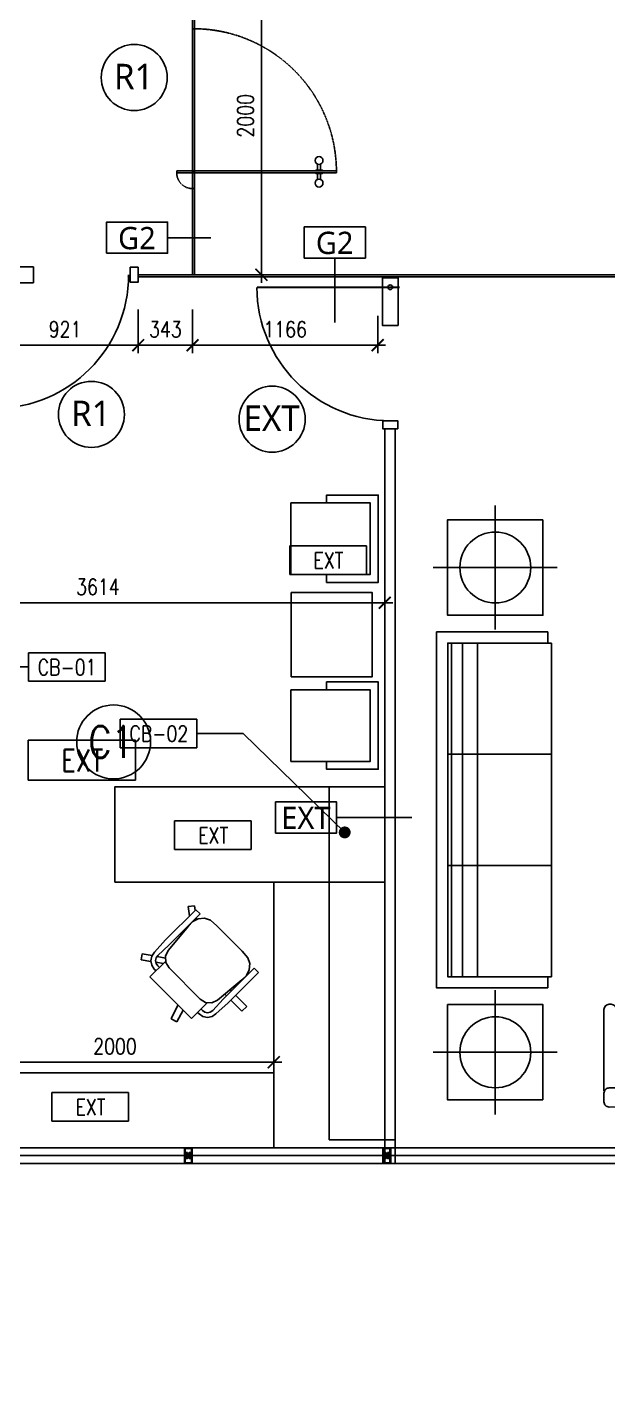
# Model space of a CAD drawing. Header units: millimetres. Extents: x 489570 to 664474, y -400689 to -233120.
# Drawn here: x 555119 to 558778, y -385814 to -377308 of the extents above; entities that cross this region are included whole.
import ezdxf
from ezdxf.enums import TextEntityAlignment as Align

# ---------------------------------------------------------------- set-up
doc = ezdxf.new("R2010")
doc.units = ezdxf.units.MM
doc.header["$LTSCALE"] = 10
doc.header["$MEASUREMENT"] = 0
doc.linetypes.add('HIDDEN', pattern=[0.375, 0.25, -0.125])
for name, color, linetype in [('01AFF', 3, 'Continuous'), ('02acp', 2, 'Continuous'), ('03AFP', 2, 'Continuous'), ('03APP', 7, 'Continuous'), ('06ADS', 6, 'Continuous'), ('06AFP', 7, 'Continuous'), ('07APP', 7, 'Continuous'), ('A-DOOR', 2, 'Continuous'), ('XREF BB LVL 3$0$X-WTC3-Level 3 segmented$0$DOOR', 2, 'Continuous'), ('XREF BB LVL 3$0$X-WTC3-Level 3 segmented$0$WAL', 7, 'Continuous'), ('XREF WTC3 FPPP MAY09 1$0$PAR-low', 8, 'Continuous'), ('XREF WTC3 FPPP MAY09 1$0$X-WTC3-Level 3 segmented$0$PAR-FUL', 2, 'Continuous')]:
    doc.layers.add(name, color=color, linetype=linetype)
doc.styles.add('DIM', font='ROMANS.shx', dxfattribs={"width": 0.8})
doc.styles.add('LUCIDA', font='l_10646.ttf')
doc.dimstyles.new('DIM 50', dxfattribs={"dimscale": 50, "dimtxt": 2, "dimasz": 1.5, "dimexe": 1, "dimexo": 1, "dimgap": 1, "dimtad": 1, "dimdec": 0, "dimzin": 0, "dimdsep": 46, "dimtxsty": 'DIM', "dimblk": 'ARCHTICK', "dimcen": 0.09, "dimdle": 1, "dimclrd": 9, "dimclre": 9, "dimclrt": 3, "dimadec": 0, "dimazin": 0, "dimtfac": 1, "dimtdec": 0, "dimtix": 1, "dimtmove": 2, "dimatfit": 3, "dimldrblk": 'DOT', "dimfxl": 2, "dimtolj": 1, "dimtzin": 0, "dimarcsym": 0})

# ---------------------------------------------------------------- blocks, each defined once
blk = doc.blocks.new('XREF WTC3 FPPP MAY09 1$0$SOFA3')
at = {"color": 0, "linetype": 'ByBlock'}
for p, q in [((1050, 723.3), (-1050, 723.3)), ((-1050, 723.3), (-1050, 700)), ((-350, 723.3), (-350, 70)), ((350, 723.3), (350, 70)), ((1050, 700), (1050, 723.3)), ((1050, 256.7), (-1050, 256.7)), ((1050, 163.3), (-1050, 163.3)), ((1050, 93.3), (-1050, 93.3))]:
    blk.add_line(p, q, dxfattribs=at)
blk.add_lwpolyline([(1120, 700), (1120, 0), (-1120, 0), (-1120, 700), (-1050, 700), (-1050, 70), (1050, 70), (1050, 700)], close=True, dxfattribs=at)
blk = doc.blocks.new('XREF WTC3 FPPP MAY09 1$0$SF1')
at = {"layer": '03AFP', "linetype": 'ByBlock'}
for p, q in [((-391.6, 631.7), (70.5, 315.3)), ((-391.6, 631.7), (70.5, 315.3)), ((129.7, 368.3), (-293.6, 658.2)), ((-730.6, 136.6), (-268.5, -179.8)), ((-296.5, -254.2), (-719.8, 35.6))]:
    blk.add_line(p, q, dxfattribs=at)
at = {"layer": '03AFP'}
for p, q in [((-345.6, 638.9), (-338.1, 649.8)), ((-720.7, 91), (-728.1, 80.1))]:
    blk.add_line(p, q, dxfattribs=at)
at = {"layer": '03AFP', "linetype": 'ByBlock'}
for points in [[(-502.8, 610.9), (-751.4, 247.8, 0.414214), (-730.6, 136.6)], [(-301.5, -157.1, 0.008705), (-299.9, -154.9), (35.9, 335.6, 0.008705), (37.4, 338)], [(37.4, 338, -0.008705), (35.9, 335.6), (39, 340.2, -0.008705), (37.4, 338)], [(37.4, 338, 0.008705), (39, 340.2), (35.9, 335.6, 0.008705), (37.4, 338)], [(-301.5, -157.1, -0.008705), (-303.1, -159.5), (-299.9, -154.9, -0.008705), (-301.5, -157.1)]]:
    blk.add_lwpolyline(points, format="xyb", dxfattribs=at)
blk.add_lwpolyline([(186.7, 329.3, -0.414214), (195, 284.9), (-195, -284.9, -0.414214), (-239.5, -293.2), (-285.7, -261.5, -0.414214), (-294, -217.1), (96, 352.6, -0.414214), (140.5, 361)], format="xyb", close=True, dxfattribs=at)
blk.add_arc((-436.8, 565.7), 80, 55.60335, 145.60335, dxfattribs=at)
at = {"layer": '03AFP'}
for centre, start, end in [((-319.2, 620.9), 145.60335, 235.60335), ((-311.7, 631.8), 55.60335, 145.60335), ((-694.3, 73), 55.60335, 145.60335), ((-701.7, 62.1), 145.60335, 235.60335)]:
    blk.add_arc(centre, 32, start, end, dxfattribs=at)
blk = doc.blocks.new('XREF WTC3 FPPP MAY09 1$0$CORN')
at = {"layer": '03AFP', "color": 1}
for p, q in [((0, -390.4), (0, 390.4)), ((-390.4, 0), (390.4, 0))]:
    blk.add_line(p, q, dxfattribs=at)
at = {"layer": '03AFP'}
blk.add_lwpolyline([(-300, -300), (300, -300), (300, 300), (-300, 300)], close=True, dxfattribs=at)
blk.add_circle((0, 0), 223.3, dxfattribs=at)
blk = doc.blocks.new('XREF WTC3 FPPP MAY09 1$0$X-WTC3-Level 3 segmented$0$FRAME')
at = {"color": 1}
blk.add_lwpolyline([(-36.6, 263.2), (-36.6, -36.8), (63.4, -36.8), (63.4, 263.2)], close=True, dxfattribs=at)
at = {"const_width": 13}
blk.add_lwpolyline([(-46.6, 23.2), (853.4, 24)], dxfattribs=at)
at = {"color": 1}
blk.add_circle((13.4, 23.2), 15, dxfattribs=at)
blk.add_arc((13.4, 23.2), 840, 0.05288, 90, dxfattribs=at)
blk = doc.blocks.new('XREF WTC3 FPPP MAY09 1$0$X-WTC3-Level 3 segmented$0$P non F')
at = {"rotation": 180}
blk.add_blockref('XREF WTC3 FPPP MAY09 1$0$X-WTC3-Level 3 segmented$0$FRAME', (0, 30), dxfattribs=at)
blk = doc.blocks.new('XREF BB LVL 3$0$X-WTC3-Level 3 segmented$0$fra2')
for points in [[(0.434, 0), (0, 0), (0, 0.5), (0.434, 0.5)], [(0.434, 0.501), (0.434, 0.46), (0.364, 0.41), (0.364, 0.355), (0.636, 0.355), (0.636, 0.41), (0.566, 0.46), (0.566, 0.5), (1, 0.5), (1, 0), (0.566, 0), (0.566, 0.04), (0.636, 0.09), (0.636, 0.145), (0.364, 0.145), (0.364, 0.09), (0.434, 0.04), (0.434, -0.001)]]:
    blk.add_lwpolyline(points)
blk.add_lwpolyline([(0.686, 0.305), (0.686, 0.45), (0.95, 0.45), (0.95, 0.05), (0.686, 0.05), (0.686, 0.195), (0.314, 0.195), (0.314, 0.05), (0.05, 0.05), (0.05, 0.45), (0.314, 0.45), (0.314, 0.305)], close=True)
blk = doc.blocks.new('K11')
for p, q in [((-96.8, 617.6), (-135.1, 606.1)), ((-134.8, 605.2), (-111.2, 526.1)), ((-96.8, 617.6), (-65.5, 526)), ((-186.2, 526.1), (-186.3, 382.5)), ((184.4, 525.9), (-186.2, 526.1)), ((184.3, 384.4), (184.4, 525.9)), ((-252, 449.5), (-268.2, 424.8)), ((-227.7, 465.6), (-252, 449.5)), ((-231.2, 428.2), (-241, 413.5)), ((-216.5, 437.9), (-231.2, 428.2)), ((-199.1, 471.2), (-227.7, 465.6)), ((-199.2, 441.3), (-216.5, 437.9)), ((-199.2, 441.3), (-186.3, 441.3)), ((-199.1, 471.2), (-186.2, 471.2)), ((199.7, 441.1), (184.3, 441.1)), ((199.7, 471), (184.4, 471)), ((223.2, 433.6), (184.8, 405.4)), ((199.7, 471), (228.3, 465.3)), ((199.7, 441.1), (217, 437.7)), ((217, 437.7), (231.7, 427.9)), ((228.3, 465.3), (252.5, 449.2)), ((231.7, 427.9), (241.5, 413.3)), ((299.5, 489.6), (248.3, 452)), ((252.5, 449.2), (268.7, 424.5)), ((323, 457.2), (269.5, 420.3)), ((323, 457.2), (299.5, 489.6)), ((-273.9, 396.3), (-279.3, 291.5)), ((-268.2, 424.8), (-273.9, 396.3)), ((-241, 413.5), (-244.3, 395.3)), ((-240.6, 299.3), (-244.3, 395.3)), ((-206.2, 364.7), (-219.8, 327.6)), ((-176.9, 390.8), (-206.2, 364.7)), ((-138.7, 399.8), (-176.9, 390.8)), ((139.1, 399.6), (-138.7, 399.8)), ((139.1, 399.6), (177.3, 390.6)), ((177.3, 390.6), (206.6, 364.4)), ((243.4, 402.4), (198.7, 371.5)), ((206.6, 364.4), (220.2, 327.4)), ((241, 299.1), (244.7, 395)), ((241.5, 413.3), (244.7, 395)), ((268.7, 424.5), (274.3, 396)), ((274.3, 396), (279.6, 291.2)), ((-279.2, 268.9), (-378.3, 268.9)), ((-378.3, 268.9), (-378.3, 225.8)), ((-279.3, 291.5), (-278.8, 22)), ((-240.8, 22), (-240.6, 299.3)), ((-225.2, 268.9), (-240.7, 268.9)), ((-219.8, 327.6), (-237.9, 129)), ((220.2, 327.4), (238.1, 128.7)), ((240.8, 21.7), (241, 299.1)), ((279.6, 291.2), (278.8, 21.7)), ((-378.3, 225.8), (-279.1, 225.7)), ((-240.7, 225.7), (-229.1, 225.7)), ((-237.9, 129), (-239.5, 89.2)), ((-239.5, 89.2), (-227.3, 51.6)), ((239.6, 88.9), (227.4, 51.4)), ((238.1, 128.7), (239.6, 88.9)), ((238.1, 128.7), (239.6, 88.9)), ((238.9, 107.6), (240.9, 106.1)), ((-278.8, 22), (-240.8, 22)), ((-227.3, 51.6), (-202.3, 21)), ((-202.3, 21), (-166.7, 3.7)), ((-166.7, 3.7), (-113.5, 0.1)), ((-113.5, 0.1), (113.5, -0.1)), ((166.7, 3.5), (113.5, -0.1)), ((202.3, 20.7), (166.7, 3.5)), ((227.4, 51.4), (202.3, 20.7)), ((240.8, 57), (231.5, 64.1)), ((278.8, 21.7), (240.8, 21.7)), ((302.2, 9.9), (278.8, 27.8)), ((279, 77.5), (326.7, 41.7)), ((326.7, 41.7), (302.2, 9.9))]:
    blk.add_line(p, q)
blk = doc.blocks.new('glass door 01')
at = {"layer": '03AFP'}
for p, q in [((-100890.3, -620575), (-100902.3, -620587)), ((-100890.3, -620587), (-100902.3, -620575)), ((-100890.3, -620587), (-100902.3, -620575)), ((-100890.3, -620575), (-100902.3, -620587))]:
    blk.add_line(p, q, dxfattribs=at)
at = {"layer": '03AFP', "color": 1}
for p, q in [((-100902.3, -620575), (-100890.3, -620587)), ((-100902.3, -620587), (-100890.3, -620575)), ((-100902.3, -620587), (-100890.3, -620575)), ((-100902.3, -620575), (-100890.3, -620587))]:
    blk.add_line(p, q, dxfattribs=at)
at = {"layer": '06ADS'}
for p, q in [((-100890.3, -620475), (-100902.3, -620475)), ((-100902.3, -621481), (-100902.3, -620475)), ((-100890.3, -621481), (-100890.3, -620475)), ((-101002.3, -620575), (-101002.3, -620587)), ((-101002.3, -620587), (-101002.3, -620575)), ((-100890.3, -620575), (-100902.3, -620575)), ((-100890.3, -620575), (-100902.3, -620575)), ((-100890.3, -620575), (-100902.3, -620575)), ((-100890.3, -620587), (-100902.3, -620587)), ((-100890.3, -620587), (-100902.3, -620587)), ((-100890.3, -620587), (-100902.3, -620587)), ((-99996.4, -620587), (-99996.4, -620575)), ((-99996.4, -620575), (-99996.4, -620587))]:
    blk.add_line(p, q, dxfattribs=at)
at = {"layer": '06ADS', "color": 8, "linetype": 'HIDDEN'}
blk.add_lwpolyline([(-99996.4, -620587), (-101002.3, -620587), (-101002.3, -620575), (-99996.4, -620575)], close=True, dxfattribs=at)
at = {"layer": '06ADS', "color": 1, "linetype": 'HIDDEN'}
for centre, radius, start, end in [((-100902.3, -620575), 100, 90, 180), ((-100896.3, -620581), 900, 269.61803, 359.61803)]:
    blk.add_arc(centre, radius, start, end, dxfattribs=at)
at = {"layer": 'A-DOOR', "linetype": 'ByBlock'}
for p, q in [((-100944.4, -621361.4), (-100907.3, -621361.4)), ((-100848.2, -621361.4), (-100885.3, -621361.4)), ((-100944.4, -621381.4), (-100907.3, -621381.4)), ((-100848.2, -621381.4), (-100885.3, -621381.4))]:
    blk.add_line(p, q, dxfattribs=at)
at = {"layer": 'A-DOOR', "color": 1}
for points in [[(-100902.3, -621351.4), (-100907.3, -621351.4), (-100907.3, -621371.4), (-100907.3, -621391.4), (-100902.3, -621391.4)], [(-100890.3, -621391.4), (-100885.3, -621391.4), (-100885.3, -621371.4), (-100885.3, -621351.4), (-100890.3, -621351.4)]]:
    blk.add_lwpolyline(points, dxfattribs=at)
at = {"layer": 'A-DOOR', "linetype": 'ByBlock'}
for centre in [(-100967.3, -621371.4), (-100825.3, -621371.4)]:
    blk.add_circle(centre, 25, dxfattribs=at)
blk = doc.blocks.new('_ARCHTICK')
at = {"color": 0, "linetype": 'ByBlock', "const_width": 0.15}
blk.add_lwpolyline([(-0.5, -0.5), (0.5, 0.5)], dxfattribs=at)
blk = doc.blocks.new('*D475')
at = {"layer": '03AFP', "color": 9, "lineweight": -2, "transparency": 16777216}
for p, q in [((554672.9, -383838.4), (554672.9, -383771.5)), ((556672.9, -383838.4), (556672.9, -383771.5)), ((554622.9, -383821.5), (556722.9, -383821.5))]:
    blk.add_line(p, q, dxfattribs=at)
at = {"layer": 'Defpoints', "color": 0, "transparency": 16777216}
for p in [(556672.9, -383821.5), (554672.9, -383888.4), (556672.9, -383888.4)]:
    blk.add_point(p, dxfattribs=at)
at = {"layer": '03AFP', "color": 9, "lineweight": -2, "transparency": 16777216, "xscale": 75, "yscale": 75, "zscale": 75, "rotation": 180}
blk.add_blockref('_ARCHTICK', (554672.9, -383821.5), dxfattribs=at)
at = {"layer": '03AFP', "color": 9, "lineweight": -2, "transparency": 16777216, "xscale": 75, "yscale": 75, "zscale": 75}
blk.add_blockref('_ARCHTICK', (556672.9, -383821.5), dxfattribs=at)
at = {"layer": '03AFP', "color": 3, "transparency": 16777216, "insert": (555672.9, -383721.5), "char_height": 100, "attachment_point": 5, "style": 'DIM'}
blk.add_mtext('\\A1;2000', dxfattribs=at)
blk = doc.blocks.new('_DOT')
at = {"color": 0, "linetype": 'ByBlock'}
blk.add_line((-0.5, 0), (-1, 0), dxfattribs=at)
at = {"color": 0, "linetype": 'ByBlock', "const_width": 0.5}
blk.add_lwpolyline([(-0.25, 0, 1), (0.25, 0, 1)], format="xyb", close=True, dxfattribs=at)
blk = doc.blocks.new('dot')
at = {"color": 2, "lineweight": -2}
for p, q in [((0, -20.65), (0, 20.65)), ((-20.65, 0), (20.65, 0))]:
    blk.add_line(p, q, dxfattribs=at)
at = {"const_width": 10}
blk.add_lwpolyline([(5, 0, 1), (-5, 0, 1)], format="xyb", close=True, dxfattribs=at)
blk = doc.blocks.new('Furn-Code')
at = {"color": 1}
for p, q in [((1138, 450), (-69, 450)), ((-69, 450), (-69, 0)), ((1138, 0), (1138, 450)), ((-69, 0), (1138, 0))]:
    blk.add_line(p, q, dxfattribs=at)
blk = doc.blocks.new('Par-Code')
at = {"color": 1}
blk.add_lwpolyline([(-50, 280), (-50, 0), (500, 0), (500, 280)], close=True, dxfattribs=at)
at = {"style": 'LUCIDA'}
blk.add_attdef('P2', text='', height=200, dxfattribs=at).set_placement((223, 143), align=Align.MIDDLE)
blk = doc.blocks.new('*D1427')
at = {"layer": '03APP', "color": 9, "lineweight": -2, "transparency": 16777216}
for p, q in [((556595, -376816.6), (556595, -378917)), ((556220.1, -376866.6), (556645, -376866.6)), ((556220.1, -378867), (556645, -378867))]:
    blk.add_line(p, q, dxfattribs=at)
at = {"layer": 'Defpoints', "color": 0, "transparency": 16777216}
for p in [(556170.1, -376866.6), (556170.1, -378867), (556595, -378867)]:
    blk.add_point(p, dxfattribs=at)
at = {"layer": '03APP', "color": 9, "lineweight": -2, "transparency": 16777216, "xscale": 75, "yscale": 75, "zscale": 75}
for p, rotation in [((556595, -376866.6), 90), ((556595, -378867), 270)]:
    blk.add_blockref('_ARCHTICK', p, dxfattribs=dict(at, rotation=rotation))
at = {"layer": '03APP', "color": 3, "transparency": 16777216, "insert": (556495, -377866.8), "char_height": 100, "attachment_point": 5, "rotation": 90, "style": 'DIM'}
blk.add_mtext('\\A1;2000', dxfattribs=at)
blk = doc.blocks.new('*D1429')
at = {"layer": '03APP', "color": 9, "lineweight": -2, "transparency": 16777216}
for p, q in [((553757.9, -380705.1), (553757.9, -380980.8)), ((557372.2, -380709.2), (557372.2, -380980.8)), ((557422.2, -380930.8), (553707.9, -380930.8))]:
    blk.add_line(p, q, dxfattribs=at)
at = {"layer": 'Defpoints', "color": 0, "transparency": 16777216}
for p in [(553757.9, -380655.1), (557372.2, -380659.2), (553757.9, -380930.8)]:
    blk.add_point(p, dxfattribs=at)
at = {"layer": '03APP', "color": 9, "lineweight": -2, "transparency": 16777216, "xscale": 75, "yscale": 75, "zscale": 75, "rotation": 180}
blk.add_blockref('_ARCHTICK', (553757.9, -380930.8), dxfattribs=at)
at = {"layer": '03APP', "color": 9, "lineweight": -2, "transparency": 16777216, "xscale": 75, "yscale": 75, "zscale": 75}
blk.add_blockref('_ARCHTICK', (557372.2, -380930.8), dxfattribs=at)
at = {"layer": '03APP', "color": 3, "transparency": 16777216, "insert": (555565, -380830.8), "char_height": 100, "attachment_point": 5, "style": 'DIM'}
blk.add_mtext('\\A1;3614', dxfattribs=at)
blk = doc.blocks.new('Door-Code')
at = {"color": 1}
blk.add_circle((0, 0), 325, dxfattribs=at)
at = {"style": 'LUCIDA'}
blk.add_attdef('D2', text='', height=250, dxfattribs=at).set_placement((-5, 10), align=Align.MIDDLE)
blk = doc.blocks.new('*D1492')
at = {"layer": '03APP', "color": 9, "lineweight": -2, "transparency": 16777216}
for p, q in [((554897.8, -379085.5), (554897.8, -379360.4)), ((555818.8, -379086.2), (555818.8, -379360.4)), ((555868.8, -379310.4), (554847.8, -379310.4))]:
    blk.add_line(p, q, dxfattribs=at)
at = {"layer": 'Defpoints', "color": 0, "transparency": 16777216}
for p in [(554897.8, -379035.5), (555818.8, -379036.2), (554897.8, -379310.4)]:
    blk.add_point(p, dxfattribs=at)
at = {"layer": '03APP', "color": 9, "lineweight": -2, "transparency": 16777216, "xscale": 75, "yscale": 75, "zscale": 75, "rotation": 180}
blk.add_blockref('_ARCHTICK', (554897.8, -379310.4), dxfattribs=at)
at = {"layer": '03APP', "color": 9, "lineweight": -2, "transparency": 16777216, "xscale": 75, "yscale": 75, "zscale": 75}
blk.add_blockref('_ARCHTICK', (555818.8, -379310.4), dxfattribs=at)
at = {"layer": '03APP', "color": 3, "transparency": 16777216, "insert": (555358.3, -379210.4), "char_height": 100, "attachment_point": 5, "style": 'DIM'}
blk.add_mtext('\\A1;921', dxfattribs=at)
blk = doc.blocks.new('*D1493')
at = {"layer": '03APP', "color": 9, "lineweight": -2, "transparency": 16777216}
for p, q in [((555818.8, -379086.2), (555818.8, -379360.4)), ((556161.6, -379085.9), (556161.6, -379360.4)), ((555768.8, -379310.4), (556211.6, -379310.4))]:
    blk.add_line(p, q, dxfattribs=at)
at = {"layer": 'Defpoints', "color": 0, "transparency": 16777216}
for p in [(555818.8, -379036.2), (556161.6, -379035.9), (556161.6, -379310.4)]:
    blk.add_point(p, dxfattribs=at)
at = {"layer": '03APP', "color": 9, "lineweight": -2, "transparency": 16777216, "xscale": 75, "yscale": 75, "zscale": 75, "rotation": 180}
blk.add_blockref('_ARCHTICK', (555818.8, -379310.4), dxfattribs=at)
at = {"layer": '03APP', "color": 9, "lineweight": -2, "transparency": 16777216, "xscale": 75, "yscale": 75, "zscale": 75}
blk.add_blockref('_ARCHTICK', (556161.6, -379310.4), dxfattribs=at)
at = {"layer": '03APP', "color": 3, "transparency": 16777216, "insert": (555990.2, -379210.4), "char_height": 100, "attachment_point": 5, "style": 'DIM'}
blk.add_mtext('\\A1;343', dxfattribs=at)
blk = doc.blocks.new('*D1494')
at = {"layer": '03APP', "color": 9, "lineweight": -2, "transparency": 16777216}
for p, q in [((556161.6, -379085.9), (556161.6, -379360.4)), ((557327.4, -379126.2), (557327.4, -379360.4)), ((557377.4, -379310.4), (556111.6, -379310.4))]:
    blk.add_line(p, q, dxfattribs=at)
at = {"layer": 'Defpoints', "color": 0, "transparency": 16777216}
for p in [(556161.6, -379035.9), (557327.4, -379076.2), (556161.6, -379310.4)]:
    blk.add_point(p, dxfattribs=at)
at = {"layer": '03APP', "color": 9, "lineweight": -2, "transparency": 16777216, "xscale": 75, "yscale": 75, "zscale": 75, "rotation": 180}
blk.add_blockref('_ARCHTICK', (556161.6, -379310.4), dxfattribs=at)
at = {"layer": '03APP', "color": 9, "lineweight": -2, "transparency": 16777216, "xscale": 75, "yscale": 75, "zscale": 75}
blk.add_blockref('_ARCHTICK', (557327.4, -379310.4), dxfattribs=at)
at = {"layer": '03APP', "color": 3, "transparency": 16777216, "insert": (556744.5, -379210.4), "char_height": 100, "attachment_point": 5, "style": 'DIM'}
blk.add_mtext('\\A1;1166', dxfattribs=at)

msp = doc.modelspace()

# ---------------------------------------------------------------- linework, layer by layer
for p, q in [((557372.9, -379835.5), (557372.9, -384459.2)), ((557436.9, -379835.5), (557436.9, -384459.2))]:
    msp.add_line(p, q)
at = {"layer": '02acp', "color": 5}
msp.add_circle((555664.1, -381806.3), 232.6, dxfattribs=at)
at = {"layer": '03AFP'}
for points in [[(557280.7, -380752.7), (557280.7, -380302.7), (556780.7, -380302.7), (556780.7, -380752.7), (557280.7, -380752.7), (557280.7, -380302.7), (557005.7, -380302.7), (557005.7, -380252.7), (557330.7, -380252.7), (557330.7, -380802.7), (557005.7, -380802.7), (557005.7, -380752.7), (557280.7, -380752.7)], [(556783.5, -381396), (557293.4, -381396), (557293.4, -380866.8), (556783.5, -380866.8)], [(557280.7, -381928.6), (557280.7, -381478.6), (556780.7, -381478.6), (556780.7, -381928.6), (557280.7, -381928.6), (557280.7, -381478.6), (557005.7, -381478.6), (557005.7, -381428.6), (557330.7, -381428.6), (557330.7, -381978.6), (557005.7, -381978.6), (557005.7, -381928.6), (557280.7, -381928.6)], [(555672.9, -382688.4), (557372.9, -382688.4), (557372.9, -382088.4), (555672.9, -382088.4)], [(556672.9, -382688.4), (557372.9, -382688.4), (557372.9, -384359.2), (556672.9, -384359.2)], [(554672.9, -383888.4), (556672.9, -383888.4), (556672.9, -384359.2), (554672.9, -384359.2)]]:
    msp.add_lwpolyline(points, close=True, dxfattribs=at)
at = {"layer": '03AFP', "color": 1, "linetype": 'HIDDEN'}
msp.add_lwpolyline([(557022.9, -382088.4), (557372.9, -382088.4), (557372.9, -384309.2), (557022.9, -384309.2)], close=True, dxfattribs=at)
at = {"layer": '03APP'}
for p, q in [((556276.9, -378634), (556004.5, -378634)), ((557057.6, -378761.8), (557057.6, -379168)), ((557069.1, -382281.6), (557541.8, -382281.6))]:
    msp.add_line(p, q, dxfattribs=at)
at = {"layer": '06ADS'}
for p, q in [((556161.6, -378867), (556161.6, -376873.3)), ((556173.6, -378867), (556173.6, -376867.6)), ((555751.8, -378879), (555751.7, -378879)), ((559406.9, -378867), (555818.8, -378867)), ((559406.9, -378879), (555818.8, -378879))]:
    msp.add_line(p, q, dxfattribs=at)
at = {"layer": '07APP'}
msp.add_lwpolyline([(557436.9, -384309.2), (557372.9, -384309.2), (557372.9, -384359.2), (557436.9, -384359.2)], close=True, dxfattribs=at)
at = {"layer": 'XREF BB LVL 3$0$X-WTC3-Level 3 segmented$0$DOOR'}
for p, q in [((556109.7, -384359.2), (553685, -384359.2)), ((556159.7, -384359.2), (557360.2, -384359.2)), ((557410.2, -384359.2), (559860.2, -384359.2)), ((556109.7, -384459.2), (553685, -384459.2)), ((556159.7, -384459.2), (557360.2, -384459.2)), ((557410.2, -384459.2), (559860.2, -384459.2))]:
    msp.add_line(p, q, dxfattribs=at)
at = {"layer": 'XREF BB LVL 3$0$X-WTC3-Level 3 segmented$0$DOOR', "color": 4}
for p, q in [((556124.2, -384409.2), (553670.5, -384409.2)), ((556145.2, -384409.2), (557374.7, -384409.2)), ((557395.7, -384409.2), (559874.7, -384409.2))]:
    msp.add_line(p, q, dxfattribs=at)
at = {"layer": 'XREF BB LVL 3$0$X-WTC3-Level 3 segmented$0$WAL'}
for radius, end in [(9310, 0.55389), (10120, 0.50955)]:
    msp.add_arc((550509.7, -385649.2), radius, 270, end, dxfattribs=at)
at = {"layer": 'XREF WTC3 FPPP MAY09 1$0$X-WTC3-Level 3 segmented$0$PAR-FUL'}
for points in [[(555768.8, -378914), (555818.8, -378914), (555818.8, -378820), (555768.8, -378820)], [(557359.9, -379785.5), (557359.9, -379835.5), (557453.9, -379835.5), (557453.9, -379785.5)]]:
    msp.add_lwpolyline(points, close=True, dxfattribs=at)

# ---------------------------------------------------------------- block references
at = {"layer": '01AFF'}
ref = msp.add_blockref('Furn-Code', (555165.3, -382046.9), dxfattribs=dict(at, xscale=0.5599999999999999, yscale=0.5599999999999999, zscale=0.5599999999999999))
ref.add_attrib('CTR.01', 'EXT', dxfattribs={"layer": '0', "height": 140, "style": 'DIM', "width": 0.8}).set_placement((555467.1, -381923.1), align=Align.MIDDLE)
at = {"layer": '03AFP', "xscale": -1, "rotation": 90}
msp.add_blockref('XREF WTC3 FPPP MAY09 1$0$CORN', (558068.3, -380708.8), dxfattribs=at)
at = {"layer": '03AFP'}
for name, p, rotation in [('XREF WTC3 FPPP MAY09 1$0$SOFA3', (557698.7, -382234), 270), ('K11', (556394.7, -383043.5), 135.0322052340918), ('XREF WTC3 FPPP MAY09 1$0$CORN', (558068.3, -383759.2), 90)]:
    msp.add_blockref(name, p, dxfattribs=dict(at, rotation=rotation))
at = {"layer": '03APP', "xscale": 0.64, "yscale": 0.64, "zscale": 0.64}
for p, values in [((555794.1, -377626), {'D2': 'R1'}), ((555524.5, -379745.5), {'D2': 'R1'}), ((556662.8, -379775.7), {'D2': 'EXT'})]:
    msp.add_blockref('Door-Code', p, dxfattribs=at).add_auto_attribs(values)
at = {"layer": '03APP'}
ref = msp.add_blockref('Par-Code', (555654.5, -378536), dxfattribs=dict(at, xscale=-0.7, yscale=0.7, zscale=0.7, rotation=180))
ref.add_attrib('P2', 'G2', dxfattribs={"layer": '0', "height": 140, "style": 'LUCIDA'}).set_placement((555810.8, -378636.3), align=Align.MIDDLE)
ref = msp.add_blockref('Par-Code', (556900.1, -378565.8), dxfattribs=dict(at, xscale=-0.7, yscale=0.7, zscale=0.7, rotation=180))
ref.add_attrib('P2', 'G2', dxfattribs={"layer": '0', "height": 140, "style": 'LUCIDA'}).set_placement((557056.5, -378666.2), align=Align.MIDDLE)
ref = msp.add_blockref('Par-Code', (556719.1, -382183.6), dxfattribs=dict(at, xscale=-0.7, yscale=0.7, zscale=0.7, rotation=180))
ref.add_attrib('P2', 'EXT', dxfattribs={"layer": '0', "height": 140, "style": 'LUCIDA'}).set_placement((556875.4, -382283.9), align=Align.MIDDLE)
at = {"layer": '06ADS', "rotation": 90}
msp.add_blockref('XREF WTC3 FPPP MAY09 1$0$X-WTC3-Level 3 segmented$0$P non F', (554925.6, -378853.6), dxfattribs=at)
at = {"layer": '06ADS'}
msp.add_blockref('XREF WTC3 FPPP MAY09 1$0$X-WTC3-Level 3 segmented$0$P non F', (557420.3, -378952.3), dxfattribs=at)
at = {"layer": '06AFP'}
ref = msp.add_blockref('Furn-Code', (556801.6, -380752.7), dxfattribs=dict(at, xscale=0.4, yscale=0.4, zscale=0.4))
ref.add_attrib('CTR.01', 'EXT', dxfattribs={"layer": '0', "height": 100, "style": 'DIM', "width": 0.8}).set_placement((557017.2, -380664.3), align=Align.MIDDLE)
ref = msp.add_blockref('Furn-Code', (555155.7, -381424.7), dxfattribs=dict(at, xscale=0.4, yscale=0.4, zscale=0.4))
ref.add_attrib('CTR.01', 'CB-01', dxfattribs={"layer": '0', "height": 100, "style": 'DIM', "width": 0.8}).set_placement((555371.3, -381336.3), align=Align.MIDDLE)
ref = msp.add_blockref('Furn-Code', (555733.4, -381842.5), dxfattribs=dict(at, xscale=0.4, yscale=0.4, zscale=0.4))
ref.add_attrib('CTR.01', 'CB-02', dxfattribs={"layer": '0', "height": 100, "style": 'DIM', "width": 0.8}).set_placement((555949, -381754.1), align=Align.MIDDLE)
ref = msp.add_blockref('Furn-Code', (556076.2, -382483.2), dxfattribs=dict(at, xscale=0.4, yscale=0.4, zscale=0.4))
ref.add_attrib('CTR.01', 'EXT', dxfattribs={"layer": '0', "height": 100, "style": 'DIM', "width": 0.8}).set_placement((556291.8, -382394.8), align=Align.MIDDLE)
ref = msp.add_blockref('Furn-Code', (555303.3, -384192.7), dxfattribs=dict(at, xscale=0.4, yscale=0.4, zscale=0.4))
ref.add_attrib('CTR.01', 'EXT', dxfattribs={"layer": '0', "height": 100, "style": 'DIM', "width": 0.8}).set_placement((555518.9, -384104.3), align=Align.MIDDLE)
at = {"layer": '07APP', "lineweight": 30, "rotation": 90}
msp.add_blockref('glass door 01', (-64413.4, -277322.8), dxfattribs=at)
at = {"layer": 'XREF BB LVL 3$0$X-WTC3-Level 3 segmented$0$DOOR', "xscale": -100, "yscale": 100, "zscale": 100, "rotation": 270}
for p in [(556109.7, -384459.2), (557359.7, -384459.2)]:
    msp.add_blockref('XREF BB LVL 3$0$X-WTC3-Level 3 segmented$0$fra2', p, dxfattribs=at)
at = {"layer": 'XREF WTC3 FPPP MAY09 1$0$PAR-low', "rotation": 304.3966516939026}
msp.add_blockref('XREF WTC3 FPPP MAY09 1$0$SF1', (559130.1, -384103.3), dxfattribs=at)

# ---------------------------------------------------------------- texts
at = {"layer": '02acp', "color": 4, "insert": (555646.8, -381806.3), "char_height": 200, "width": 2218.307, "attachment_point": 5, "style": 'DIM'}
msp.add_mtext('C1', dxfattribs=at)

# ---------------------------------------------------------------- dimensions: what is measured, and where the dimension line sits
at = {"layer": '03AFP'}
dim = msp.add_linear_dim(base=(556672.9, -383821.5), p1=(554672.9, -383888.4), p2=(556672.9, -383888.4), dimstyle='DIM 50', override={"dimldrblk": 'dot'}, dxfattribs=at)
dim.commit()
dim.dimension.update_dxf_attribs({"geometry": '*D475', "text_midpoint": (555672.9, -383721.5)})
at = {"layer": '03APP'}
dim = msp.add_aligned_dim(p1=(556170.1, -376866.6), p2=(556170.1, -378867), distance=424.9, dimstyle='DIM 50', dxfattribs=at)
dim.commit()
dim.dimension.update_dxf_attribs({"geometry": '*D1427', "text_midpoint": (556495, -377866.8)})
for base, p1, p2, picture, middle in [((554897.8, -379310.4), (555818.8, -379036.2), (554897.8, -379035.5), '*D1492', (555358.3, -379210.4)), ((556161.6, -379310.4), (557327.4, -379076.2), (556161.6, -379035.9), '*D1494', (556744.5, -379210.4)), ((553757.9, -380930.8), (557372.2, -380659.2), (553757.9, -380655.1), '*D1429', (555565, -380830.8))]:
    dim = msp.add_linear_dim(base=base, p1=p1, p2=p2, angle=180, dimstyle='DIM 50', dxfattribs=at)
    dim.commit()
    dim.dimension.update_dxf_attribs({"geometry": picture, "text_midpoint": middle})
dim = msp.add_linear_dim(base=(556161.6, -379310.4), p1=(555818.8, -379036.2), p2=(556161.6, -379035.9), dimstyle='DIM 50', dxfattribs=at)
dim.commit()
dim.dimension.update_dxf_attribs({"geometry": '*D1493', "text_midpoint": (555990.2, -379210.4)})

# ---------------------------------------------------------------- leaders
at = {"layer": '03AFP'}
for points, override in [([(554388, -381334.7), (555128.3, -381334.7)], {"dimgap": 1, "dimtad": 0}), ([(557119.9, -382375.6), (556481, -381752.5), (556188.4, -381752.5)], {"dimgap": 1, "dimtad": 0, "dimfxl": 0})]:
    msp.add_leader(points, dimstyle='DIM 50', override=override, dxfattribs=at)

doc.saveas('drawing.dxf')
